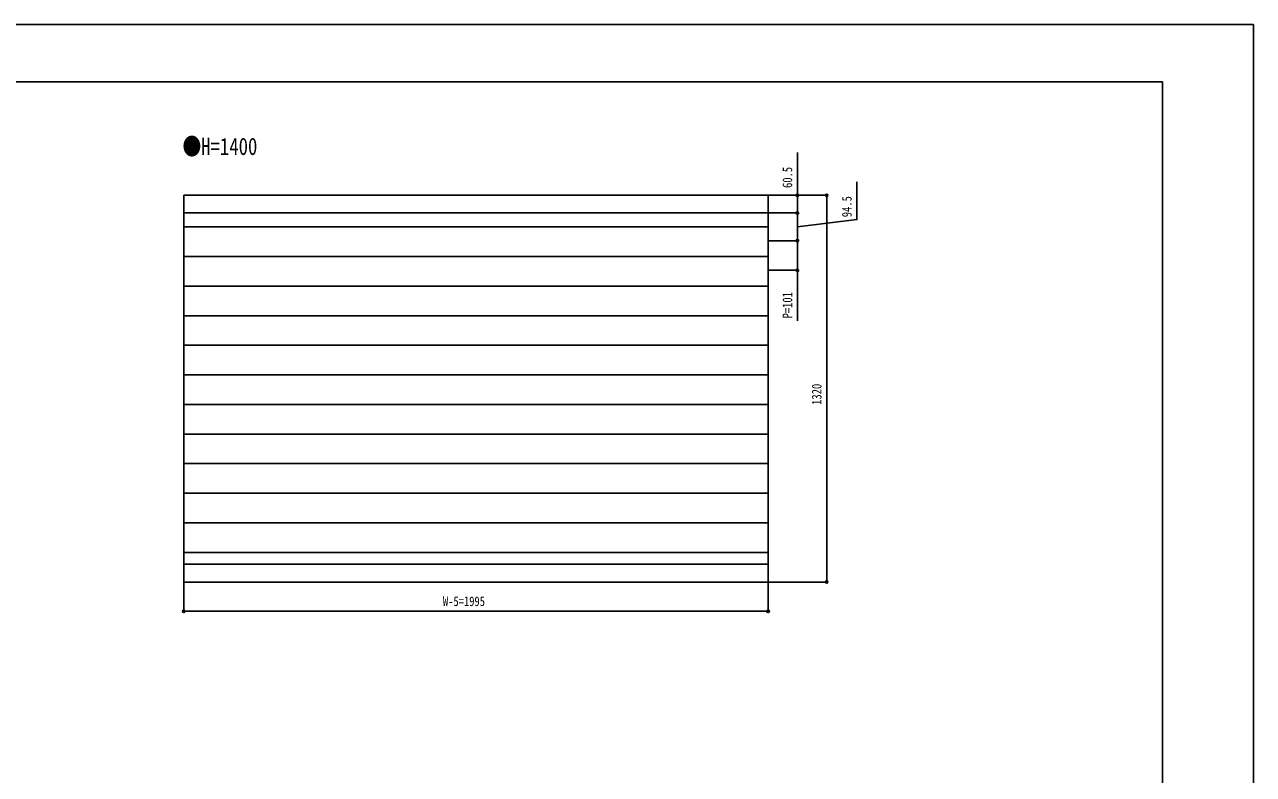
# Model space of a CAD drawing. Units: millimetres, scale not verified. Extents: x -4205 to 4205, y -2970 to 2970.
# Drawn here: x 10 to 4205, y 411 to 2970 of the extents above; entities that cross this region are included whole.
import ezdxf
from ezdxf.enums import TextEntityAlignment as Align

# ---------------------------------------------------------------- set-up
doc = ezdxf.new("R2010")
doc.units = ezdxf.units.MM
doc.header["$LTSCALE"] = 10
for name, color, linetype in [('0-1_USER1', 3, 'Continuous'), ('0-2_YKK_A1', 4, 'Continuous'), ('0-3_YKK_D', 6, 'Continuous'), ('0-4_YKK_ZWAK', 7, 'Continuous')]:
    doc.layers.add(name, color=color, linetype=linetype)
doc.styles.add('ＭＳ ゴシック', font='')
doc.styles.get('ＭＳ ゴシック').set_extended_font_data('MS Gothic')

msp = doc.modelspace()

# ---------------------------------------------------------------- linework, layer by layer
at = {"layer": '0-2_YKK_A1'}
for p, q in [((2548.4, 2387.44), (553.4, 2387.44)), ((553.4, 2387.44), (553.4, 1067.44)), ((2548.4, 2387.44), (2548.4, 1067.44)), ((2548.4, 2326.94), (553.4, 2326.94)), ((2548.4, 2279.44), (553.4, 2279.44)), ((2548.4, 2178.44), (553.4, 2178.44)), ((2548.4, 2077.44), (553.4, 2077.44)), ((2548.4, 1976.44), (553.4, 1976.44)), ((2548.4, 1875.44), (553.4, 1875.44)), ((2548.4, 1774.44), (553.4, 1774.44)), ((2548.4, 1673.44), (553.4, 1673.44)), ((2548.4, 1572.44), (553.4, 1572.44)), ((2548.4, 1471.44), (553.4, 1471.44)), ((2548.4, 1370.44), (553.4, 1370.44)), ((2548.4, 1269.44), (553.4, 1269.44)), ((2548.4, 1168.44), (553.4, 1168.44)), ((2548.4, 1127.94), (553.4, 1127.94)), ((2548.4, 1067.44), (553.4, 1067.44))]:
    msp.add_line(p, q, dxfattribs=at)
at = {"layer": '0-3_YKK_D'}
for p, q in [((2549.4, 2387.44), (2749.4, 2387.44)), ((2549.4, 2387.44), (2649.4, 2387.44)), ((2748.4, 2387.44), (2748.4, 1067.44)), ((2549.4, 2326.94), (2649.4, 2326.94)), ((2549.4, 2326.94), (2649.4, 2326.94)), ((2648.4, 2326.94), (2648.4, 2232.44)), ((2549.4, 2232.44), (2649.4, 2232.44)), ((2549.4, 2232.44), (2649.4, 2232.44)), ((2549.4, 2131.44), (2649.4, 2131.44)), ((553.4, 1066.44), (553.4, 966.44)), ((2548.4, 1066.44), (2548.4, 966.44)), ((2549.4, 1067.44), (2749.4, 1067.44)), ((553.4, 967.44), (2548.4, 967.44))]:
    msp.add_line(p, q, dxfattribs=at)
for points in [[(2648.4, 2326.94), (2648.4, 2387.44), (2648.4, 2533.24)], [(2648.4, 2279.69), (2851.18, 2304.66), (2851.18, 2433.46)], [(2648.4, 2232.44), (2648.4, 2131.44), (2648.4, 1959.24)]]:
    msp.add_lwpolyline(points, dxfattribs=at)
for centre in [(2648.4, 2387.44), (2748.4, 2387.44), (2648.4, 2326.94), (2648.4, 2326.94), (2648.4, 2232.44), (2648.4, 2232.44), (2648.4, 2131.44), (2748.4, 1067.44), (553.4, 967.44), (2548.4, 967.44)]:
    msp.add_circle(centre, 4.25, dxfattribs=at)
at = {"layer": '0-4_YKK_ZWAK'}
for q in [(-3904.98, 2775), (3895.02, -2525)]:
    msp.add_line((3895.02, 2775), q, dxfattribs=at)
msp.add_lwpolyline([(-4205, -2970), (4205, -2970), (4205, 2970), (-4205, 2970)], close=True, dxfattribs=at)

# ---------------------------------------------------------------- texts
at = {"layer": '0-1_USER1', "style": 'ＭＳ ゴシック', "width": 0.8}
msp.add_text('●H=1400', height=58.65, dxfattribs=at).set_placement((549.14, 2507.44), align=Align.BOTTOM_LEFT)
at = {"layer": '0-3_YKK_D', "style": 'ＭＳ ゴシック', "width": 0.8}
for s, p in [('60.5', (2640.4, 2412.44)), ('94.5', (2843.18, 2312.66)), ('P=101', (2640.4, 1967.24)), ('1320', (2740.4, 1672.24))]:
    msp.add_text(s, height=32.99, rotation=90, dxfattribs=at).set_placement(p, align=Align.BOTTOM_LEFT)
msp.add_text('W-5=1995', height=32.99, dxfattribs=at).set_placement((1438.1, 975.44), align=Align.BOTTOM_LEFT)

doc.saveas('drawing.dxf')
